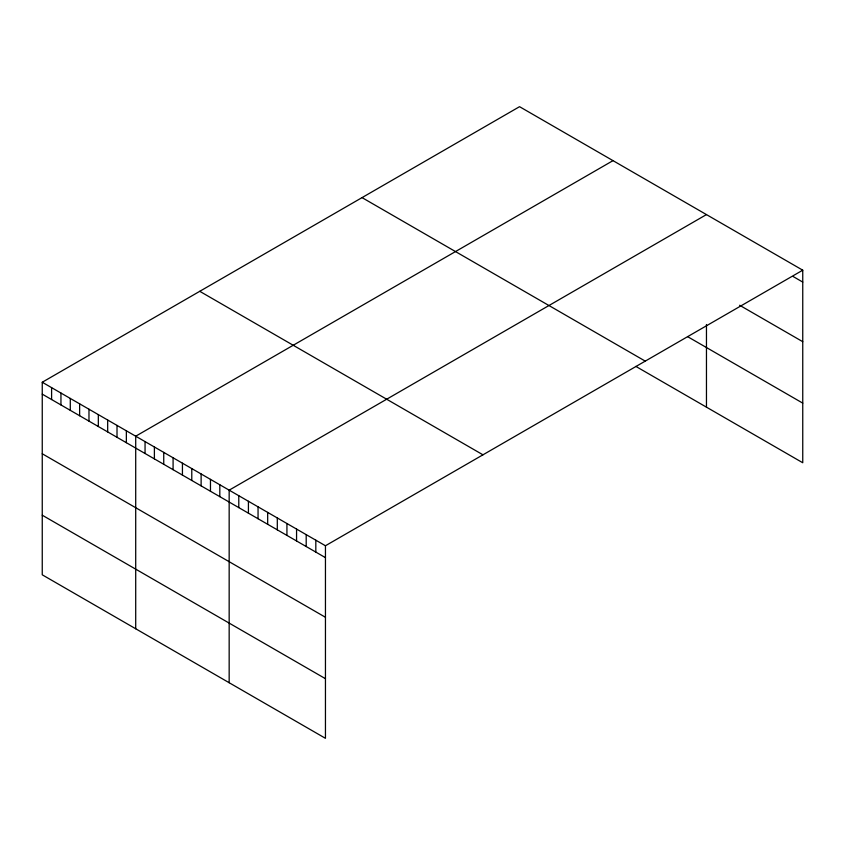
<?xml version="1.0" encoding="UTF-8"?>
<svg xmlns="http://www.w3.org/2000/svg" width="845" height="845" viewBox="0 0 845 845"><rect width="100%" height="100%" fill="white"/><g stroke="black" fill="none" stroke-linecap="round" stroke-linejoin="round"><path stroke-width="1.27" d="M802.75 270.189L325.452 545.754L325.452 738.319L42.25 574.811L42.25 382.246L519.548 106.681L802.75 270.189L802.75 462.754L635.852 366.392M613.005 160.635L135.707 436.2L135.707 628.775M706.462 214.588L229.164 490.163L229.164 682.728M793.117 276.516L802.75 282.082M739.628 305.256L802.75 341.697M687.767 336.743L802.75 403.128M362.04 197.614L645.242 361.121M199.758 291.314L482.96 454.811M42.25 382.246L325.452 545.754M42.25 394.14L325.452 557.647M42.25 453.765L325.452 617.272M42.25 515.196L325.452 678.693M706.462 324.501L706.462 407.163M315.819 540.187L315.819 552.091M306.196 534.631L306.196 546.525M296.563 529.076L296.563 540.969M286.93 523.52L286.93 535.413M277.308 517.953L277.308 529.847M267.675 512.397L267.675 524.291M258.052 506.842L258.052 518.735M248.419 501.275L248.419 513.168M238.786 495.719L238.786 507.613M219.816 484.766L219.816 496.659M210.468 479.368L210.468 491.262M201.121 473.971L201.121 485.864M191.783 468.574L191.783 480.478M182.435 463.187L182.435 475.08M173.088 457.789L173.088 469.683M163.74 452.392L163.74 464.285M154.392 446.994L154.392 458.888M145.055 441.597L145.055 453.49M126.359 430.813L126.359 442.706M117.011 425.415L117.011 437.309M107.674 420.018L107.674 431.911M98.326 414.62L98.326 426.514M88.978 409.223L88.978 421.116M79.631 403.825L79.631 415.729M70.283 398.439L70.283 410.332M60.946 393.041L60.946 404.935M51.598 387.644L51.598 399.537"/></g></svg>
